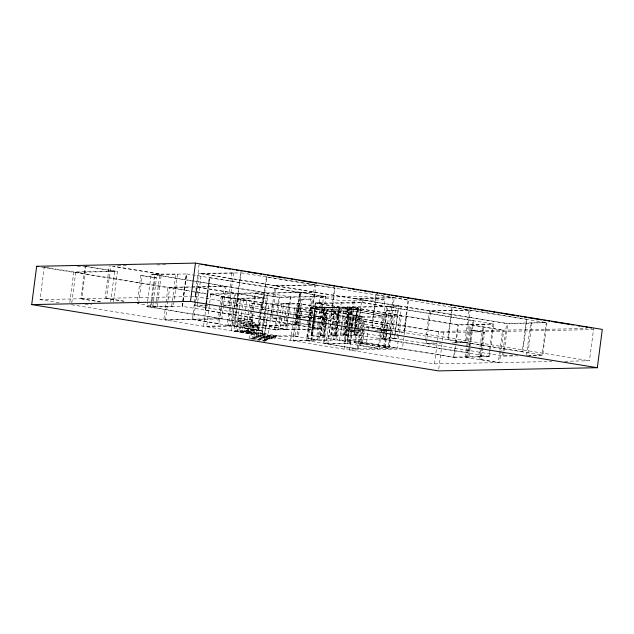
<?xml version="1.0" encoding="UTF-8"?>
<svg xmlns="http://www.w3.org/2000/svg" width="634" height="634" viewBox="0 0 634 634"><rect width="100%" height="100%" fill="white"/><g stroke="black" fill="none" stroke-linecap="round" stroke-linejoin="round"><path stroke-width="0.48" stroke-dasharray="3.17 2.38" d="M59.089 302.711L40.021 299.605L44.237 267.168L49.103 267.065M69.819 302.505L73.782 271.978L114.675 271.162L110.704 301.689M71.785 302.83L75.747 272.303L117.448 271.463L113.478 301.99M40.021 299.605L80.914 298.78L85.122 266.351L114.675 271.162M100.822 301.879L81.723 298.765L85.939 266.328L88.855 266.272M81.723 298.765L105.085 298.297L109.294 265.868M124.05 301.118L106.567 298.273L110.776 265.836M153.483 300.976L156.495 277.755L140.78 275.465L137.134 303.52L155.655 306.539L156.273 301.768M138.624 303.496L142.262 275.433M147.674 300.992L151.146 274.276L224.325 286.203L220.109 318.64L146.929 306.713L147.548 301.942M150.401 307.022L154.609 274.585L186.681 273.943L182.465 306.38L150.401 307.022L263.276 325.416L295.341 324.774L296.205 318.094M151.875 301.974L151.368 305.842L157.137 306.507L173.375 306.499L177.591 274.062L161.353 274.078L113.692 266.312M152.001 301.007L155.013 277.787L156.495 277.755M152.857 305.81L153.357 301.942M156.4 300.817L159.871 274.102L112.21 266.335M157.137 306.507L157.755 301.744M157.882 300.785L161.353 274.078M71.531 304.732L163.778 319.766L167.994 287.329L190.723 286.877M232.805 307.585L230.451 325.71L203.562 326.248L165.434 320.035L167.915 300.96M168.034 300.001L169.65 287.598L190.771 287.178M171.663 306.222L175.88 273.785M182.251 306.388L186.467 273.951M191.032 296.577L194.963 296.498L199.179 264.069M165.434 320.035L192.324 319.496L196.532 287.059L234.659 293.273L232.924 306.634M518.018 355.84L503.594 356.126L194.503 305.762L194.749 303.852M194.876 302.901L198.719 273.325L234.033 273M231.989 298.4L230.721 298.424L227.249 325.187L228.517 325.163L231.989 298.4L222.352 296.831L218.873 323.594L193.592 319.473L197.8 287.036L225.981 286.473L264.109 292.686L261.628 311.762M197.626 302.275L197.134 306.087L208.023 305.873M197.753 301.316L201.343 273.65L240.944 272.858L236.736 305.295L223.865 305.556M205.662 305.326L205.044 310.097L295.824 324.767L298.836 324.901L299.7 318.276M205.788 304.375L209.26 277.66L300.033 292.329L313.656 292.052L198.719 273.325M205.257 310.097L206.129 303.417M206.248 302.466L209.474 277.66M203.562 326.248L206.533 303.353M206.66 302.402L207.77 293.811L234.659 293.273M205.741 310.081L206.359 305.319M206.486 304.36L209.957 277.652M260.677 312.126L258.323 330.251L231.434 330.789L206.629 326.748L210.837 294.311L237.726 293.772L262.531 297.814L260.796 311.175M222.352 296.831L221.084 296.855L217.613 323.617L218.873 323.594M193.592 319.473L221.765 318.91L223.374 306.507M223.501 305.556L225.981 286.473M223.85 305.176L227.764 305.097L231.973 272.66M233.502 272.913L229.294 305.35L227.764 305.097M228.517 325.163L231.711 325.686L235.927 293.249L264.109 292.686M231.434 330.789L235.642 298.352L262.531 297.814M206.629 326.748L233.518 326.209L235.872 308.084M235.991 307.133L237.726 293.772M300.421 320.875L298.384 336.551L292.987 335.671L264.83 336.234L233.827 331.178L236.799 308.282M236.926 307.332L238.035 298.741L266.193 298.178L261.977 330.615L233.827 331.178M251.706 310.937L249.416 328.571L234.778 326.185L237.132 308.061M237.259 307.102L238.994 293.748L254.931 293.431L279.618 297.449L325.813 296.53L322.595 321.335M275.568 336.606L260.614 334.173L277.28 336.575L277.383 335.782L264.679 336.036L235.674 331.305L237.401 317.975L253.037 320.233L250.62 338.841L252.491 339.142M231.711 325.686L237.005 325.583L240.334 299.906L249.954 300.278L248.718 309.788M238.986 317.943L237.259 331.273L251.31 333.563M267.849 335.972L267.215 340.846L250.676 338.437L252.261 338.405L254.337 322.389L240.286 320.099L238.836 331.241L252.895 333.532M241.919 311.817L240.064 326.082L237.005 325.583M242.418 308.013L243.401 300.405L249.954 300.278M271.487 335.893L271.059 339.182L253.988 336.789L256.104 336.741L257.499 325.995L243.448 323.705L242.481 331.17L256.532 333.46M273.27 335.861L272.921 338.548L271.138 338.58L256.184 336.147L257.967 336.107L259.013 328.055L243.551 325.448L246.888 299.779M246.618 325.947L248.591 310.739M275.671 335.814L275.37 338.104L272.977 338.152L258.022 335.711L260.416 335.663L261.105 330.393L247.054 328.103L246.666 331.091L260.717 333.373M261.913 304.597L260.645 304.621L257.341 330.092L258.609 330.068L261.913 304.597L251.46 303.123L248.148 328.594L249.416 328.571M235.674 331.305L248.377 331.051L248.631 329.062L262.682 331.352L262.325 334.142M251.833 309.955L252.72 303.1M249.043 338.873L252.332 313.465M252.823 309.646L254.931 293.431M281.639 318.252L280.141 329.791L274.482 329.593L251.508 325.852L253.37 311.54M253.489 310.589L255.724 293.415L267.485 293.177L291.03 296.91L323.625 296.26L320.4 321.066M269.371 335.941L268.84 340.022L252.364 337.613L253.885 337.581L255.645 324.053L254.123 324.085M243.551 325.448L259.892 325.123L261.501 312.721M266.359 276.955L262.143 309.392L330.797 320.487L330.282 320.503L334.498 288.066L335.014 288.058L328.816 336.123L322.405 335.212L326.027 307.355L335.061 307.173L336.408 307.395L332.581 336.044M262.619 309.384L266.827 276.947L335.014 288.058M262.04 333.23L263.792 319.37L265.06 319.441L266.383 319.702L264.584 333.532L262.032 333.183L264.584 333.532M251.508 325.852L263.276 325.614L267.485 292.979L299.557 292.337L296.332 317.143M315.193 321.359L314.187 329.109L286.822 329.347L263.847 325.607L268.063 293.17L300.651 292.512L323.625 296.26M263.998 341.306L264.679 336.036M264.83 336.234L269.046 303.797L297.203 303.234L323.007 307.442L384.109 306.214L384.941 299.85L363.496 296.355L319.996 297.227L319.171 303.591L340.616 307.086L341.441 300.722L384.941 299.85M266.264 336.004L265.575 341.274L253.426 339.293M313.347 322.048L315.867 302.664L322.246 302.854L317.531 339.903L290.641 340.434L268.039 336.757L271.011 313.862M271.138 312.903L272.248 304.32L299.137 303.781L321.739 307.466L294.858 308.005L272.248 304.32M271.328 314.282L270.837 318.094L285.688 317.8M271.455 313.331L275.045 285.665L314.646 284.872L309.44 324.489L307.379 324.529L310.7 298.963L311.793 299.137L309.21 319.029M272.636 314.496L272.137 318.308L285.007 318.054M272.755 313.537L276.353 285.871L315.954 285.078L393.025 297.639L388.808 330.076L374.948 330.354M274.482 329.593L276.091 317.19M276.59 313.378L278.698 297.156L290.459 296.918L287.979 316.001M234.778 326.185L250.715 325.868L275.41 329.886L279.618 297.449M278.429 329.514L281.797 303.543L288.438 303.726L286.687 317.19M282.146 314.409L283.517 303.829M286.568 318.157L285.07 329.696L283.35 329.418L285.102 315.954M285.229 314.987L286.726 303.448L288.438 303.726M283.35 329.418L286.251 329.355L287.86 316.952M286.822 329.347L288.43 316.945M288.557 315.994L291.03 296.91M290.641 340.434L293.613 317.539M293.74 316.588L294.858 308.005M292.987 335.671L294.969 320.408M295.468 316.588L297.203 303.234M359.858 328.84L357.259 348.874L344.024 349.136L293.114 340.838L296.086 317.943M296.213 316.992L297.322 308.401L310.557 308.14L361.467 316.437L359.985 327.881M295.824 324.767L300.033 292.329M268.039 336.757L294.929 336.218L299.137 303.781M263.847 325.607L296.435 324.949L297.306 318.276M297.425 317.317L300.651 292.512M322.468 322.286L321.604 328.967L296.918 324.941L301.126 292.504L314.741 292.234L398.762 305.921L395.164 333.587M297.742 324.727L301.063 299.153L310.7 298.963M310.993 319.599L311.88 312.736L300.429 311.104L297.124 336.575L298.384 336.551M299.819 317.325L302.156 299.335L311.793 299.137M300.548 319.893L301.697 311.08M293.114 340.838L306.341 340.577L310.557 308.14M309.083 319.972L308.473 324.711L307.379 324.529M311.88 312.736L310.62 312.76L307.308 338.231L318.799 339.872L330.893 340.086L334.253 314.218L339.214 314.115L337.97 323.697M314.298 320.709L311.627 341.282L307.189 340.561L311.405 308.124L341.417 307.522L392.335 315.819L388.119 348.256L379.116 348.431L359.319 345.395L362.553 320.519L363.567 320.503L360.342 345.372M308.576 338.207L310.866 320.574M310.779 322.761L310.533 324.671L296.918 324.941M311.278 318.942L314.741 292.234M297.877 317.793L311.738 317.515L315.954 285.078M315.201 303.25L338.944 307.118L334.736 339.555L310.993 335.687L315.201 303.25L361.396 302.323L385.139 306.198L398.762 305.921M311.429 335.497L311.968 335.489L315.415 308.916L322.825 308.774L327.691 309.566L324.236 336.131L319.377 335.338L321.153 335.481L324.782 307.522L316.049 307.696L312.419 335.655L311.429 335.497L313.307 321.034M313.434 320.075L315.058 307.538L324.782 307.522M313.45 320.725L310.779 341.298L311.627 341.282M313.576 319.742L314.084 315.827L327.366 317.84L324.061 343.303L323.213 343.327L326.518 317.856L327.366 317.84M312.467 328.832L313.22 323.015M314.424 319.726L314.932 315.811M315.32 320.392L317.579 302.949L322.246 302.854M318.847 329.022L317.135 328.737L320.535 302.569M311.968 335.489L316.834 336.282L320.281 309.709L327.691 309.566M317.135 328.737L319.409 328.697L320.281 322.017M318.799 339.872L323.007 307.442M320.162 335.323L323.792 307.363M320.535 336.202L323.982 309.638L319.124 308.845M323.435 321.517L324.497 313.307L325.979 313.378L325.036 313.394L323.736 323.427M324.378 321.493L325.44 313.291M323.142 335.196L326.526 309.13L334.063 308.98L339.824 309.915L336.44 335.988L328.816 336.123M321.153 335.481L323.76 335.434L325.131 324.862M325.258 323.903L327.374 307.569L336.408 307.395M324.061 343.303L326.003 343.62L330.211 311.191L351.228 310.771L383.332 316.001L392.335 315.819M327.81 343.921L332.026 311.484L352.021 311.08L382.31 316.017L378.102 348.454L358.107 348.858L327.81 343.921L347.804 343.517L378.102 348.454M336.44 335.988L330.671 335.045L334.063 308.98M330.671 335.045L331.439 335.029L335.061 307.173M337.851 324.656L335.854 339.983L333.389 339.578L336.749 313.711L339.214 314.115M337.137 326.573L336.02 335.188L334.76 334.982L338.366 307.221L348.534 307.244L344.111 341.084L345.173 341.06L348.637 314.401L347.575 314.416L359.002 316.089L355.539 342.748L354.477 342.772L357.941 316.104M334.76 334.982L335.449 334.966L338.841 308.798L346.212 308.655L353.851 309.852L361.047 309.725L358.464 329.625M337.264 325.614L339.626 307.427M307.189 340.561L337.209 339.959L339.19 324.695M339.309 323.736L341.417 307.522M345.173 341.06L339.547 340.141L341.401 325.836M341.528 324.877L343.755 307.712L358.765 307.442L356.221 326.986M335.449 334.966L340.854 335.846L344.246 309.677L351.521 309.519M340.854 335.846L348.121 335.687L342.812 334.815L346.212 308.655M342.812 334.815L343.66 334.8L344.785 326.185M344.904 325.226L347.266 307.046L348.534 307.244M347.844 309.59L344.531 335.774L347.931 309.606L342.526 308.726M347.099 323.229L346.378 323.245L347.099 323.356L348.534 312.182L349.255 312.3L347.812 312.197L348.534 312.182M344.024 349.136L349.374 307.411L386.502 306.618L493.807 324.061L490.589 348.858M349.374 307.411L350.539 307.601L346.988 334.966L345.815 334.776L346.386 334.76L347.25 328.135M347.369 327.184L349.706 309.178L356.807 309.035L361.047 309.725M489.543 349.714L488.679 356.395L453.619 357.093L347.226 339.761L348.962 326.399M349.08 325.448L351.434 307.324L457.827 324.656L492.895 323.958L489.67 348.763M326.003 343.62L347.012 343.2L349.12 326.986M349.247 326.034L351.228 310.771M339.547 340.141L347.591 339.983L351.807 307.545L401.441 315.637L397.233 348.074L389.181 348.232L383.633 347.519L385.527 332.921M349.706 327.049L349.207 330.869L364.059 330.568M349.825 326.098L353.423 298.432L393.025 297.639M347.804 343.517L349.667 329.212M350.158 325.393L352.021 311.08M350.943 327.255L350.451 331.067L363.322 330.813M351.07 326.296L354.66 298.638L394.261 297.845L469.089 310.034L464.873 342.471L452.993 342.709M353.479 318.854L352.464 318.878L349.231 343.755L350.253 343.731L353.479 318.854L363.567 320.503M346.386 334.76L350.531 335.441L353.851 309.852M499.838 351.157L498.348 362.6L434.512 363.876L349.54 350.031L352.512 327.136M352.639 326.185L353.748 317.602L406.584 316.54L458.469 324.996L469.477 324.774L502.564 330.171L499.957 350.198M358.337 330.576L357.719 335.315L353.487 334.625L354.105 329.886M354.596 326.09L356.807 309.035M354.929 327.77L354.041 334.609L353.487 334.625M355.056 326.795L357.592 307.252L358.765 307.442M354.818 329.68L354.168 335.386L354.913 329.696M354.945 328.737L357.402 309.78M355.032 328.753L357.497 309.796L353.257 309.107M356.094 327.96L355.206 334.8L380.931 338.627L394.546 338.358L395.045 334.546M357.188 334.76L358.051 328.087M358.178 327.128L361.396 302.323M319.171 303.591L362.672 302.719L363.496 296.355M358.107 348.858L360.706 328.824M360.833 327.865L362.315 316.421L382.31 316.017M386.716 331.931L387.604 325.115L363.932 321.454L361.023 343.842L362.085 343.818L363.726 331.162M363.853 330.187L364.986 321.43M390.837 333.682L389.07 347.281L385.171 347.361L362.561 343.676L364.455 329.101M362.561 343.676L366.46 343.604L368.6 327.081L391.218 330.766L390.964 332.715M376.398 294.802L375.883 294.81L371.675 327.247L372.182 327.231L376.398 294.802L408.558 300.041L404.341 332.478L403.826 332.485L408.042 300.048L408.558 300.041M379.116 348.431L383.332 316.001M380.931 338.627L381.549 333.864M381.676 332.905L385.139 306.198M347.226 339.761L382.286 339.055L383.158 332.374M383.277 331.423L386.502 306.618M383.641 334.673L383.134 338.588L385.607 338.992L389.292 310.636L398.025 310.462L394.34 338.818L391.867 338.413L392.248 335.481M383.768 333.698L386.819 310.232L398.025 310.462M469.255 348.312L468.637 353.083L469.493 353.059L383.404 339.031L384.022 334.261M384.141 333.31L387.612 306.594L401.227 306.325L507.802 323.689L531.847 323.213L527.757 354.691M385.654 331.947L386.542 325.139L387.604 325.115M384.695 347.503L386.589 332.905M385.171 347.361L387.065 332.787M379.164 330.496L390.053 330.274L394.261 297.845M389.181 348.232L393.397 315.795L401.441 315.637M392.375 334.498L395.553 310.058M401.227 306.325L397.019 338.762L394.34 338.818M349.54 350.031L402.368 348.977L404.104 335.624M404.23 334.665L406.584 316.54M469.089 310.034L429.487 310.826L425.271 343.263L437.151 343.026M527.417 355.436L542.752 355.127L546.96 322.69L470.214 310.216L430.613 311.009L426.405 343.446L441.256 343.145M434.512 363.876L437.484 340.981M437.611 340.03L438.728 331.447L502.564 330.171M438.783 368.925L441.977 344.365M442.484 340.442L443.507 332.581L593.424 329.585M452.407 307.181L451.891 307.197L447.683 339.634L448.198 339.618L452.407 307.181L526.989 319.338L522.781 351.775L522.218 351.783L526.434 319.346L526.989 319.338M453.619 357.093L454.982 346.6M455.474 342.78L457.827 324.656M402.368 348.977L454.261 357.433L455.997 344.08M456.115 343.121L458.469 324.996M452.145 342.931L466.006 342.653L470.214 310.216M454.261 357.433L465.261 357.211L469.477 324.774M470.119 348.296L468.811 357.576L466.434 357.188L470.642 324.751L484.249 324.481L479.597 360.302M484.622 332.208L483.449 332.232L479.89 359.597L481.063 359.573L484.622 332.208L471.197 330.235L467.638 357.6L468.811 357.576M469.382 347.353L472.853 320.646L473.709 320.63L470.079 347.804M466.434 357.188L480.033 356.918L478.773 356.712L479.89 348.121M480.009 347.17L482.989 324.275L493.807 324.061M478.773 356.712L489.599 356.49L490.462 349.817M481.063 359.573L499.521 362.577L503.729 330.148L586.751 328.483M502.928 352.021L502.437 355.832L513.326 355.619M503.055 351.062L506.645 323.395L546.254 322.603L542.038 355.04L529.168 355.302M503.594 356.126L507.802 323.689M526.466 355.452L530.674 323.015L546.96 322.69M564.743 361.277L589.454 360.778L593.67 328.341M266.343 319.718L263.839 319.401M77.332 266.502L85.122 266.351M117.655 265.694L128.456 265.48M156.939 264.909L167.748 264.695M151.146 274.276L159.871 274.102M266.114 276.963L266.827 276.947M191.714 286.853L224.325 286.203M191.73 287.154L196.532 287.059M106.567 298.273L190.057 296.601M85.107 304.463L91.898 304.328M146.929 306.713L155.655 306.539M194.503 305.762L207.223 305.509M339.824 309.915L332.2 310.05L326.526 309.13M336.749 313.711L331.78 313.814L334.253 314.218M163.778 319.766L220.109 318.64M296.577 317.579L310.438 317.301L236.45 305.2L240.666 272.771L314.646 284.872M361.467 316.437L348.24 316.699L297.322 308.401M240.286 320.099L238.701 320.13L254.337 322.389M253.037 320.233L237.401 317.975M240.064 321.795L241.594 321.763L240.365 331.21L254.416 333.5M243.448 323.705L241.332 323.752L257.499 325.995M347.099 323.356L347.82 323.348M324.022 324.236L323.078 324.251L324.56 324.323M247.054 328.103L244.653 328.15L261.105 330.393M259.013 328.055L243.179 325.797L244.962 325.765L244.264 331.138L258.315 333.429M248.631 329.062L246.919 329.094L262.682 331.352M368.6 327.081L364.708 327.16L387.319 330.845L391.218 330.766M275.41 329.886L321.604 328.967M249.725 333.595L262.428 333.341M310.993 335.687L312.419 335.655M336.02 335.188L331.439 335.029M346.988 334.966L343.66 334.8M350.531 335.441L357.719 335.315M316.834 336.282L324.236 336.131M333.389 339.578L334.736 339.555M383.404 339.031L385.607 338.992M499.521 362.577L551.897 361.531M530.674 323.015L531.847 323.213M201.343 273.65L275.045 285.665M276.353 285.871L353.423 298.432M354.66 298.638L429.487 310.826M430.613 311.009L506.645 323.395M301.126 292.504L325.813 296.53M387.612 306.594L473.709 320.63M299.557 292.337L186.325 273.888L182.117 306.325L295.341 324.774M362.672 302.719L384.109 306.214M319.996 297.227L341.441 300.722M482.989 324.275L484.249 324.481M386.819 310.232L389.292 310.636M470.642 324.751L503.729 330.148M154.609 274.585L191.587 280.608M192.562 280.767L267.485 292.979M301.063 299.153L302.156 299.335M315.867 302.664L317.579 302.949M343.755 307.712L393.397 315.795M255.724 293.415L278.698 297.156M85.939 266.328L117.448 271.463M140.78 275.465L155.013 277.787M471.197 330.235L483.449 332.232M338.841 308.798L344.246 309.677M326.027 307.355L327.374 307.569M197.8 287.036L235.927 293.249M238.994 293.748L266.193 298.178M330.29 309.051L336.06 309.994M315.058 307.538L316.049 307.696M311.405 308.124L330.211 311.191M332.026 311.484L362.315 316.421M44.237 267.168L73.782 271.978M75.747 272.303L167.994 287.329M169.65 287.598L190.176 290.943M191.151 291.101L207.77 293.811M210.837 294.311L235.642 298.352M238.035 298.741L269.046 303.797M353.748 317.602L438.728 331.447M41.551 267.088L189.843 291.252M193.75 291.886L443.507 332.581M221.084 296.855L230.721 298.424M240.334 299.906L243.401 300.405M352.464 318.878L362.553 320.519M251.46 303.123L260.645 304.621M300.429 311.104L310.62 312.76M363.932 321.454L386.542 325.139M314.084 315.827L326.518 317.856M194.963 296.498L589.454 360.778M372.182 327.231L404.341 332.478M448.198 339.618L522.781 351.775M311.738 317.515L388.808 330.076M390.053 330.274L464.873 342.471M466.006 342.653L542.752 355.127M296.435 324.949L319.409 328.697M382.286 339.055L489.599 356.49M105.085 298.297L123.535 301.308M465.261 357.211L498.348 362.6M221.765 318.91L259.892 325.123M263.276 325.614L286.251 329.355M322.405 335.212L323.76 335.434M347.591 339.983L397.233 348.074M366.46 343.604L389.07 347.281M355.539 342.748L362.085 343.818M337.209 339.959L388.119 348.256M80.914 298.78L99.974 301.887M347.012 343.2L350.253 343.731M258.609 330.068L261.977 330.615M192.324 319.496L230.451 325.71M233.518 326.209L258.323 330.251M294.929 336.218L317.531 339.903M248.377 331.051L277.383 335.782M306.341 340.577L357.259 348.874M260.416 335.663L275.37 338.104M257.967 336.107L272.921 338.548M256.104 336.741L271.059 339.182M253.885 337.581L268.84 340.022M252.261 338.405L267.215 340.846"/><path stroke-width="0.95" d="M31.7 304.597L36.677 266.288L195.47 263.11L602.3 329.403L597.323 367.712L438.53 370.89L31.7 304.597L190.493 301.419L597.323 367.712M190.493 301.419L195.47 263.11M201.129 264.386L203.086 264.703M205.036 265.02L206.985 265.337M208.943 265.654L210.892 265.971M212.85 266.296L214.799 266.613M216.757 266.93L218.706 267.247M220.656 267.564L222.613 267.881M224.563 268.206L230.427 269.157M232.377 269.474L234.326 269.791M236.284 270.108L238.233 270.433M240.191 270.75L242.14 271.067M244.098 271.384L246.047 271.701M247.997 272.018L257.769 273.611M259.718 273.928L261.668 274.245M263.625 274.57L265.575 274.887M267.532 275.204L269.482 275.521M271.439 275.838L285.102 278.064M287.059 278.381L289.009 278.706M290.966 279.023L292.916 279.34M294.873 279.657L296.823 279.974M298.772 280.291L316.35 283.16M325.139 284.587L327.096 284.912M329.046 285.229L330.996 285.546M332.953 285.863L334.903 286.18M336.86 286.497L338.81 286.822M340.767 287.139L342.717 287.456M348.573 288.407L350.531 288.724M352.48 289.049L354.438 289.366M356.387 289.683L358.337 290M360.294 290.317L362.244 290.634M364.201 290.951L366.151 291.275M368.108 291.592L370.058 291.909M372.007 292.226L373.965 292.543M375.914 292.86L377.872 293.185M379.821 293.502L381.779 293.819M383.728 294.136L385.678 294.453M387.636 294.77L389.585 295.087M391.543 295.412L393.492 295.729M395.45 296.046L397.399 296.363M399.349 296.68L401.306 296.997M403.256 297.322L405.213 297.639M407.163 297.956L409.112 298.273M411.07 298.59L413.019 298.907M414.977 299.224L416.926 299.549M418.884 299.866L420.833 300.183M422.783 300.5L424.74 300.817M426.69 301.134L428.647 301.459M430.597 301.776L432.554 302.093M434.504 302.41L436.454 302.727M438.411 303.044L440.361 303.361M442.318 303.686L444.268 304.003M446.225 304.32L448.175 304.637M450.124 304.954L452.082 305.271M454.031 305.596L455.989 305.913M457.938 306.23L459.896 306.547M461.845 306.864L463.795 307.181M465.752 307.498L467.702 307.823M469.659 308.14L471.609 308.457M473.566 308.774L475.516 309.091M477.465 309.408L479.423 309.733M481.372 310.05L487.229 311.001M489.186 311.318L491.136 311.635M493.094 311.96L495.043 312.277M497.001 312.594L498.95 312.911M500.9 313.228L502.857 313.545M504.807 313.87L514.57 315.455M516.528 315.772L518.477 316.097M520.435 316.414L522.384 316.731M524.342 317.048L526.291 317.365M528.241 317.682L541.911 319.908M543.869 320.233L545.819 320.55M547.776 320.867L549.726 321.184M551.683 321.501L569.253 324.37M571.21 324.687L573.16 325.004M578.042 325.797L579.999 326.114M581.949 326.439L583.906 326.756M585.856 327.073L587.805 327.39M589.763 327.707L591.712 328.024M36.677 266.288L38.626 266.605"/></g></svg>
